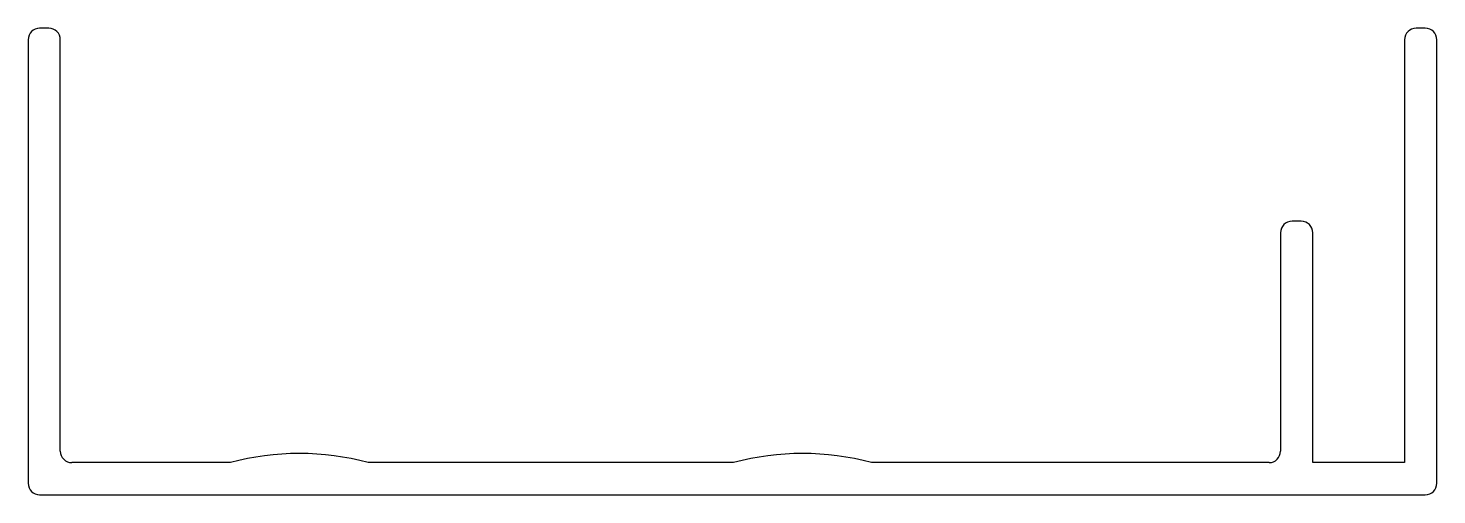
# Model space of a CAD drawing. Extents: x 1530 to 1836, y 1902 to 2003.
import ezdxf

# ---------------------------------------------------------------- set-up
doc = ezdxf.new("R2010")
doc.units = 0
doc.layers.get('0').update_dxf_attribs({"linetype": 'CONTINUOUS'})

msp = doc.modelspace()

# ---------------------------------------------------------------- linework, layer by layer
for p, q in [((1534.02, 2003.03), (1532.02, 2003.03)), ((1833.52, 2003.03), (1831.52, 2003.03)), ((1529.52, 2000.53), (1529.52, 1904.03)), ((1536.52, 1911.03), (1536.52, 2000.53)), ((1829.02, 2000.53), (1829.02, 1908.53)), ((1836.02, 1904.03), (1836.02, 2000.53)), ((1806.52, 1961.03), (1804.52, 1961.03)), ((1802.02, 1958.53), (1802.02, 1911.03)), ((1809.02, 1908.53), (1809.02, 1958.53)), ((1573.52, 1908.53), (1539.02, 1908.53)), ((1683.02, 1908.53), (1603.52, 1908.53)), ((1799.52, 1908.53), (1713.02, 1908.53)), ((1829.02, 1908.53), (1809.02, 1908.53)), ((1532.02, 1901.53), (1833.52, 1901.53))]:
    msp.add_line(p, q)
for centre, radius, start, end in [((1532.02, 2000.53), 2.5, 90, 180), ((1534.02, 2000.53), 2.5, 0, 90), ((1831.52, 2000.53), 2.5, 90, 180), ((1833.52, 2000.53), 2.5, 0, 90), ((1804.52, 1958.53), 2.5, 90, 180), ((1806.52, 1958.53), 2.5, 0, 90), ((1539.02, 1911.03), 2.5, 180, 270), ((1588.52, 1853.28), 57.25, 74.8107, 105.1893), ((1698.02, 1853.28), 57.25, 74.8107, 105.1893), ((1799.52, 1911.03), 2.5, 270, 0), ((1532.02, 1904.03), 2.5, 180, 270), ((1833.52, 1904.03), 2.5, 270, 0)]:
    msp.add_arc(centre, radius, start, end)

doc.saveas('drawing.dxf')
